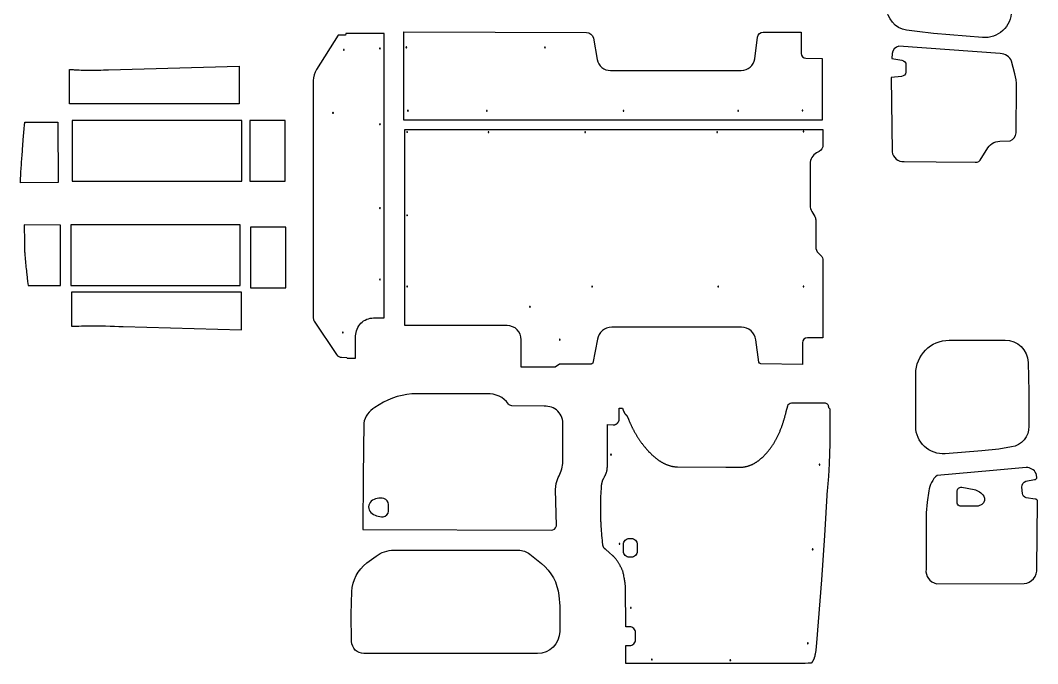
# Model space of a CAD drawing. Extents: x 808 to 5968, y -4269 to 1541.
# Drawn here: x 808 to 5968, y -4269 to -1007 of the extents above; entities that cross this region are included whole.
import ezdxf

# ---------------------------------------------------------------- set-up
doc = ezdxf.new("R2010")
doc.units = 0
doc.layers.add('Default Layer', color=1, linetype='CONTINUOUS')

msp = doc.modelspace()

# ---------------------------------------------------------------- linework, layer by layer
at = {"layer": 'Default Layer'}
for points in [[(5366.6, -508.7), (5669.4, -508.7, -0.416145), (5836.8, -677.3), (5835, -960.2, -0.208745), (5791, -1059.3, -0.208745), (5688.4, -1094.4), (5439.4, -1073.9), (5356.2, -1064.5), (5302.9, -1056.9, -0.380722), (5203.8, -939.5), (5212.1, -623.4, -0.391707), (5321.6, -511), (5366.6, -508.7)], [(2459.4, -1073.3), (2457.8, -1082.3), (2420.5, -1082.3), (2310, -1256.9, 0.142235), (2293.8, -1312.6), (2293.8, -1502.4), (2293.8, -2516.7, 0.142235), (2298.5, -2532.8), (2411.9, -2701.9, 0.256846), (2437.3, -2715.8), (2463.7, -2716), (2466.3, -2719.9), (2508.6, -2719.9), (2508.6, -2607.1, -0.414214), (2599.6, -2516.1), (2653.9, -2516.1), (2653.9, -1073.6), (2459.4, -1073.3)], [(4875.2, -1199.9), (4875.2, -1513.8), (2753.8, -1513.8), (2753.8, -1065.3), (3679.8, -1068.7, -0.362594), (3714.3, -1097.5), (3733.8, -1205, 0.362594), (3801.7, -1261.7), (4464.8, -1261.7, 0.376199), (4533.2, -1201.8), (4547.1, -1092.7, -0.361521), (4575.2, -1066.7), (4767.8, -1066.7), (4768, -1174.8, 0.412948), (4793, -1199.7), (4875.2, -1199.9)], [(2446.8, -1156.7, 0.414214), (2448.8, -1158.7, 0.414214), (2450.8, -1156.7, 0.414214), (2448.8, -1154.7, 0.414214), (2446.8, -1156.7)], [(2629.9, -1149.7, 0.414214), (2631.9, -1151.7, 0.414214), (2633.9, -1149.7, 0.414214), (2631.9, -1147.7, 0.414214), (2629.9, -1149.7)], [(2763.8, -1144, 0.414214), (2765.8, -1146, 0.414214), (2767.8, -1144, 0.414214), (2765.8, -1142, 0.414214), (2763.8, -1144)], [(3466.8, -1144.2, 0.414214), (3468.8, -1146.2, 0.414214), (3470.8, -1144.2, 0.414214), (3468.8, -1142.2, 0.414214), (3466.8, -1144.2)], [(5290.7, -1723.6), (5454.1, -1725), (5651.3, -1726.7, 0.345762), (5682.1, -1708), (5709.8, -1662.7, -0.269941), (5776.7, -1619.8), (5828.5, -1618.3, 0.282719), (5859.5, -1577.4), (5861.1, -1341.6, 0.049893), (5853.1, -1278), (5836, -1214.3, 0.291475), (5778.4, -1175.6), (5263.8, -1138.4, 0.307493), (5229.7, -1175.8), (5228, -1201.3), (5279.6, -1209.8, -0.39086), (5300.2, -1232.1), (5299.9, -1269.9, -0.329135), (5277.9, -1291.5), (5225.8, -1297), (5229.6, -1673.9, 0.378295), (5290.7, -1723.6)], [(2391.8, -1476.7, 0.414214), (2393.8, -1478.7, 0.414214), (2395.8, -1476.7, 0.414214), (2393.8, -1474.7, 0.414214), (2391.8, -1476.7)], [(2771.8, -1465.2, 0.414214), (2773.8, -1467.2, 0.414214), (2775.8, -1465.2, 0.414214), (2773.8, -1463.2, 0.414214), (2771.8, -1465.2)], [(3171.8, -1465.7, 0.414214), (3173.8, -1467.7, 0.414214), (3175.8, -1465.7, 0.414214), (3173.8, -1463.7, 0.414214), (3171.8, -1465.7)], [(3864.8, -1465.7, 0.414214), (3866.8, -1467.7, 0.414214), (3868.8, -1465.7, 0.414214), (3866.8, -1463.7, 0.414214), (3864.8, -1465.7)], [(4446.8, -1465.7, 0.414214), (4448.8, -1467.7, 0.414214), (4450.8, -1465.7, 0.414214), (4448.8, -1463.7, 0.414214), (4446.8, -1465.7)], [(2629.9, -1534.2, 0.414214), (2631.9, -1536.2, 0.414214), (2633.9, -1534.2, 0.414214), (2631.9, -1532.2, 0.414214), (2629.9, -1534.2)], [(4775.1, -2642.1), (4774.8, -2752.6), (4563.7, -2748.5, -0.369725), (4554, -2739.9), (4538.8, -2627.4, 0.376199), (4465.5, -2563.1), (3807.4, -2563.1, 0.362594), (3734.6, -2623.9), (3712.5, -2745.5, 0.065247), (3702.4, -2751.2), (3543.3, -2751.2), (3520.3, -2766.2), (3347.9, -2766.2), (3348.5, -2626.4, 0.41557), (3277.5, -2555.1), (2757.8, -2555.1), (2757.8, -1561.3), (4879.2, -1561.3), (4879.2, -1639, -0.272726), (4859.9, -1671.8), (4846.4, -1679.2, 0.272726), (4814.2, -1733.9), (4814.2, -1945.2, 0.135135), (4823, -1977.2), (4837.6, -2001.7, -0.135135), (4842.2, -2018.3), (4842.2, -2156.2, 0.202475), (4855, -2186.6), (4867.8, -2199.1, -0.202475), (4879.2, -2226), (4879.2, -2617.1), (4800.1, -2617.1, 0.413468), (4775.1, -2642.1)], [(2767.8, -1573.1, 0.414214), (2769.8, -1575.1, 0.414214), (2771.8, -1573.1, 0.414214), (2769.8, -1571.1, 0.414214), (2767.8, -1573.1)], [(3180.8, -1574.5, 0.414214), (3182.8, -1576.5, 0.414214), (3184.8, -1574.5, 0.414214), (3182.8, -1572.5, 0.414214), (3180.8, -1574.5)], [(3670.8, -1573.8, 0.414214), (3672.8, -1575.8, 0.414214), (3674.8, -1573.8, 0.414214), (3672.8, -1571.8, 0.414214), (3670.8, -1573.8)], [(4340.8, -1573.8, 0.414214), (4342.8, -1575.8, 0.414214), (4344.8, -1573.8, 0.414214), (4342.8, -1571.8, 0.414214), (4340.8, -1573.8)], [(2629.9, -1959.2, 0.414214), (2631.9, -1961.2, 0.414214), (2633.9, -1959.2, 0.414214), (2631.9, -1957.2, 0.414214), (2629.9, -1959.2)], [(2767.8, -1995.9, 0.414214), (2769.8, -1997.9, 0.414214), (2771.8, -1995.9, 0.414214), (2769.8, -1993.9, 0.414214), (2767.8, -1995.9)], [(2629.9, -2321.2, 0.414214), (2631.9, -2323.2, 0.414214), (2633.9, -2321.2, 0.414214), (2631.9, -2319.2, 0.414214), (2629.9, -2321.2)], [(2767.8, -2356.4, 0.414214), (2769.8, -2358.4, 0.414214), (2771.8, -2356.4, 0.414214), (2769.8, -2354.4, 0.414214), (2767.8, -2356.4)], [(3705.8, -2357.3, 0.414214), (3707.8, -2359.3, 0.414214), (3709.8, -2357.3, 0.414214), (3707.8, -2355.3, 0.414214), (3705.8, -2357.3)], [(4345.8, -2357.3, 0.414214), (4347.8, -2359.3, 0.414214), (4349.8, -2357.3, 0.414214), (4347.8, -2355.3, 0.414214), (4345.8, -2357.3)], [(3390.8, -2459.3, 0.414214), (3392.8, -2461.3, 0.414214), (3394.8, -2459.3, 0.414214), (3392.8, -2457.3, 0.414214), (3390.8, -2459.3)], [(2441.8, -2589.6, 0.414214), (2443.8, -2591.6, 0.414214), (2445.8, -2589.6, 0.414214), (2443.8, -2587.6, 0.414214), (2441.8, -2589.6)], [(5498.6, -3204.4, -0.208762), (5393.9, -3167.9, -0.208762), (5349.6, -3066.3), (5349.6, -2799.3, -0.413705), (5519.8, -2628.8), (5802.6, -2628.3, -0.408154), (5919.3, -2742.2), (5922.6, -2890.6), (5923.9, -3065.4, -0.369609), (5835.4, -3170.3), (5771.3, -3180.8), (5685.5, -3190.3), (5498.6, -3204.4)], [(3559.1, -3059.3, 0.225377), (3534.5, -2989.3, 0.225377), (3464.7, -2964.1), (3300.1, -2960.9, -0.234669), (3284.3, -2952.6, 0.254978), (3174.8, -2900.8), (2793.7, -2900.8, 0.131004), (2606, -2970.2, 0.228384), (2549.3, -3049.4), (2547.3, -3318.8), (2545.3, -3588.1), (3499.6, -3592.8, 0.340058), (3526.7, -3570.9), (3522.4, -3386.2, -0.105737), (3536, -3325.2, 0.114933), (3559.1, -3253.4), (3559.1, -3059.3)], [(3878.8, -4082.3), (3878.1, -3884.7), (3877.8, -3882.1), (3877.6, -3879.6), (3877.3, -3877.1), (3877, -3874.6), (3876.7, -3872), (3876.4, -3869.5), (3875.7, -3864.5), (3875, -3859.5), (3874.2, -3854.5), (3873.4, -3849.4), (3872.5, -3844.4), (3871.6, -3839.4), (3870.7, -3834.4), (3868.9, -3824.4), (3868.1, -3819.4), (3867.2, -3814.4), (3866.4, -3809.4), (3865.6, -3804.4), (3864.3, -3801.6), (3863.1, -3798.8), (3861.9, -3796), (3860.6, -3793.2), (3859.3, -3790.4), (3858, -3787.6), (3856.7, -3784.8), (3855.3, -3782.1), (3854, -3779.3), (3852.6, -3776.6), (3851.1, -3773.9), (3849.7, -3771.1), (3848.2, -3768.4), (3846.7, -3765.8), (3845.2, -3763.1), (3843.6, -3760.4), (3842, -3757.8), (3840.4, -3755.2), (3838.7, -3752.6), (3837, -3750.1), (3835.3, -3747.6), (3833.5, -3745.1), (3831.7, -3742.6), (3829.8, -3740.1), (3827.9, -3737.7), (3826, -3735.3), (3824, -3733), (3822, -3730.7), (3819.9, -3728.4), (3817.8, -3726.2), (3816.7, -3725), (3815.6, -3724), (3814.5, -3722.9), (3813.4, -3721.8), (3795.1, -3705), (3778.1, -3690.4), (3777.2, -3689.9), (3776.3, -3689.4), (3775.5, -3688.8), (3774.6, -3688.1), (3773.8, -3687.5), (3773, -3686.8), (3772.2, -3686.1), (3771.4, -3685.4), (3770.7, -3684.6), (3770, -3683.8), (3769.3, -3683), (3768.7, -3682.1), (3768.1, -3681.3), (3767.5, -3680.4), (3766.9, -3679.5), (3766.4, -3678.6), (3765.8, -3677.6), (3765.4, -3676.7), (3764.9, -3675.7), (3764.5, -3674.7), (3764.1, -3673.7), (3763.7, -3672.7), (3763.4, -3671.7), (3763.1, -3670.7), (3762.8, -3669.7), (3762.6, -3668.6), (3762.4, -3667.6), (3762.2, -3666.6), (3762.1, -3665.5), (3762, -3664.5), (3761.9, -3663.4), (3761.9, -3662.4), (3761.1, -3654.3), (3760.4, -3646), (3758.8, -3629.4), (3758, -3621.2), (3757.3, -3613.3), (3756.7, -3605.6), (3756.1, -3598.5), (3755.6, -3591.2), (3755.1, -3583.7), (3754.6, -3575.9), (3754.1, -3568.3), (3753.7, -3560.9), (3753.3, -3554), (3753, -3547.9), (3752.8, -3542.7), (3752.6, -3538.1), (3752.5, -3533.5), (3752.4, -3528.9), (3752.3, -3524.3), (3752.1, -3515), (3752, -3505.8), (3752, -3500.1), (3752, -3492.8), (3751.9, -3475.8), (3751.9, -3467.3), (3752, -3459.6), (3752, -3453.3), (3752, -3449.1), (3752.1, -3446.1), (3752.2, -3443.1), (3752.3, -3440.1), (3752.5, -3437.1), (3752.8, -3431.1), (3753, -3425.1), (3755.1, -3377), (3755.1, -3375.6), (3755.2, -3374.1), (3755.3, -3372.6), (3755.4, -3371.1), (3755.5, -3369.7), (3755.7, -3368.2), (3755.8, -3366.7), (3756, -3365.3), (3756.2, -3363.8), (3756.4, -3362.3), (3756.6, -3360.9), (3756.9, -3359.4), (3757.1, -3358), (3757.4, -3356.5), (3757.7, -3355.1), (3758, -3353.6), (3758.3, -3352.2), (3758.6, -3350.8), (3759, -3349.3), (3759.4, -3347.9), (3759.7, -3346.5), (3760.1, -3345), (3760.6, -3343.6), (3761, -3342.2), (3761.4, -3340.8), (3761.9, -3339.4), (3762.4, -3338), (3762.9, -3336.6), (3763.4, -3335.2), (3763.9, -3333.8), (3764.4, -3332.5), (3765, -3331.1), (3770.4, -3321.9), (3771.2, -3320.8), (3771.9, -3319.7), (3772.6, -3318.5), (3773.2, -3317.4), (3773.9, -3316.2), (3774.5, -3315), (3775.1, -3313.8), (3775.6, -3312.6), (3776.2, -3311.4), (3776.7, -3310.2), (3777.3, -3309), (3777.8, -3307.7), (3778.2, -3306.5), (3778.7, -3305.2), (3779.2, -3303.9), (3779.6, -3302.7), (3780, -3301.4), (3780.4, -3300.1), (3781.2, -3297.5), (3781.9, -3294.9), (3782.5, -3292.3), (3783.1, -3289.7), (3783.7, -3287.1), (3784.2, -3284.5), (3784.7, -3281.9), (3784.7, -3281.9), (3785, -3276.1), (3785.4, -3270.3), (3785.6, -3267.4), (3785.7, -3264.5), (3785.9, -3261.6), (3786, -3258.7), (3786, -3255.9), (3786, -3250.5), (3786.1, -3233.3), (3786.1, -3209.1), (3786.1, -3180.1), (3786, -3115.6), (3786, -3056.8), (3814.6, -3058.8), (3815.3, -3058.8), (3816, -3058.7), (3816.7, -3058.7), (3817.4, -3058.6), (3818.1, -3058.5), (3818.8, -3058.4), (3819.5, -3058.3), (3820.2, -3058.1), (3820.9, -3058), (3821.6, -3057.8), (3822.2, -3057.6), (3822.9, -3057.4), (3823.6, -3057.2), (3824.2, -3057), (3824.9, -3056.7), (3825.6, -3056.5), (3826.8, -3055.9), (3828.1, -3055.3), (3829.3, -3054.7), (3830.5, -3053.9), (3831.7, -3053.2), (3832.8, -3052.4), (3834, -3051.5), (3835, -3050.6), (3836.1, -3049.7), (3837.1, -3048.7), (3838, -3047.6), (3838.9, -3046.6), (3839.8, -3045.5), (3840.6, -3044.3), (3841.4, -3043.2), (3842.2, -3042), (3842.5, -3041.4), (3842.8, -3040.7), (3843.1, -3040.1), (3843.4, -3039.5), (3843.7, -3038.8), (3844, -3038.2), (3844.3, -3037.5), (3844.5, -3036.9), (3844.8, -3036.2), (3845, -3035.5), (3845.2, -3034.9), (3845.4, -3034.2), (3845.5, -3033.5), (3845.7, -3032.8), (3845.8, -3032.1), (3846, -3031.4), (3846, -2973.7), (3862.5, -2974), (3868, -2988.1), (3868.3, -2989), (3868.5, -2989.8), (3868.8, -2990.7), (3869.1, -2991.6), (3869.4, -2992.4), (3869.7, -2993.2), (3870.1, -2994.1), (3870.4, -2994.9), (3870.8, -2995.7), (3871.2, -2996.5), (3871.7, -2997.3), (3872.1, -2998), (3872.6, -2998.8), (3873.1, -2999.5), (3873.6, -3000.3), (3874.1, -3001), (3874.6, -3001.7), (3875.1, -3002.4), (3875.7, -3003.1), (3876.3, -3003.8), (3876.9, -3004.4), (3877.5, -3005.1), (3878.1, -3005.7), (3878.8, -3006.4), (3879.4, -3007), (3880.1, -3007.6), (3880.7, -3008.2), (3881.4, -3008.7), (3882.1, -3009.3), (3882.9, -3009.9), (3883.6, -3010.4), (3884.3, -3010.9), (3884.3, -3010.9), (3892, -3028.5), (3894.3, -3034.2), (3895.5, -3037), (3896.7, -3039.8), (3897.9, -3042.6), (3899.1, -3045.4), (3900.3, -3048.2), (3901.5, -3051), (3902.8, -3053.8), (3904.1, -3056.5), (3905.3, -3059.3), (3906.6, -3062.1), (3908, -3064.8), (3909.3, -3067.5), (3910.6, -3070.3), (3912, -3073), (3913.3, -3075.7), (3914.7, -3078.4), (3916.1, -3081.1), (3917.5, -3083.8), (3918.9, -3086.5), (3920.4, -3089.2), (3921.8, -3091.8), (3923.3, -3094.5), (3924.8, -3097.1), (3926.3, -3099.8), (3927.8, -3102.4), (3929.3, -3105), (3930.9, -3107.6), (3932.4, -3110.2), (3934, -3112.8), (3935.6, -3115.4), (3937.2, -3118), (3938.8, -3120.6), (3940.4, -3123.1), (3942.1, -3125.7), (3943.8, -3128.2), (3945.4, -3130.7), (3947.1, -3133.2), (3948.8, -3135.7), (3950.6, -3138.2), (3952.3, -3140.7), (3954.1, -3143.2), (3955.8, -3145.6), (3957.6, -3148.1), (3959.4, -3150.5), (3961.3, -3153), (3963.1, -3155.4), (3965, -3157.8), (3966.8, -3160.2), (3968.7, -3162.6), (3970.6, -3164.9), (3972.5, -3167.3), (3974.5, -3169.6), (3976.4, -3172), (3978.4, -3174.3), (3980.4, -3176.6), (3982.4, -3178.9), (3984.4, -3181.2), (3986.4, -3183.5), (3988.5, -3185.7), (3990.5, -3188), (3992.6, -3190.2), (3994.7, -3192.5), (3998.4, -3196.3), (4002.2, -3200.2), (4004.1, -3202.1), (4006, -3203.9), (4007.9, -3205.8), (4009.9, -3207.7), (4011.8, -3209.5), (4013.8, -3211.4), (4015.7, -3213.2), (4017.7, -3215), (4019.7, -3216.8), (4021.7, -3218.6), (4023.7, -3220.3), (4025.7, -3222.1), (4027.8, -3223.8), (4029.8, -3225.5), (4031.9, -3227.2), (4034, -3228.8), (4036.1, -3230.5), (4038.2, -3232.1), (4040.3, -3233.7), (4042.4, -3235.3), (4044.6, -3236.8), (4046.7, -3238.3), (4048.9, -3239.8), (4051.1, -3241.3), (4053.3, -3242.7), (4055.5, -3244.1), (4057.8, -3245.5), (4060, -3246.9), (4062.3, -3248.2), (4064.6, -3249.5), (4066.9, -3250.8), (4069.2, -3252), (4071.5, -3253.2), (4073.8, -3254.4), (4076.2, -3255.5), (4078.6, -3256.6), (4081, -3257.7), (4083.4, -3258.7), (4085.8, -3259.7), (4088.2, -3260.7), (4090.7, -3261.6), (4093.2, -3262.5), (4095.7, -3263.3), (4098.2, -3264.1), (4100.7, -3264.9), (4103.2, -3265.6), (4105.8, -3266.3), (4108.4, -3266.9), (4111, -3267.5), (4113.6, -3268.1), (4116.2, -3268.6), (4118.9, -3269), (4121.5, -3269.5), (4124.2, -3269.8), (4126.9, -3270.2), (4129.7, -3270.4), (4132.4, -3270.6), (4135.2, -3270.8), (4138, -3271), (4140.8, -3271), (4140.8, -3271.4), (4386.7, -3272.9), (4457.4, -3272.9), (4459.9, -3272.9), (4462.5, -3272.8), (4464.9, -3272.7), (4467.4, -3272.6), (4469.9, -3272.4), (4472.4, -3272.2), (4474.8, -3271.9), (4477.2, -3271.6), (4479.6, -3271.3), (4482, -3270.9), (4484.4, -3270.4), (4486.8, -3270), (4489.2, -3269.5), (4491.5, -3268.9), (4493.8, -3268.3), (4496.2, -3267.7), (4498.5, -3267), (4500.8, -3266.4), (4503, -3265.6), (4505.3, -3264.8), (4507.6, -3264), (4509.8, -3263.2), (4512, -3262.3), (4514.2, -3261.4), (4516.4, -3260.5), (4518.6, -3259.5), (4520.8, -3258.5), (4522.9, -3257.5), (4525, -3256.4), (4527.2, -3255.3), (4529.3, -3254.2), (4531.4, -3253), (4533.5, -3251.8), (4535.5, -3250.6), (4537.6, -3249.4), (4539.6, -3248.1), (4541.6, -3246.8), (4543.6, -3245.5), (4545.6, -3244.1), (4547.6, -3242.8), (4549.6, -3241.4), (4551.5, -3240), (4553.4, -3238.5), (4555.4, -3237), (4557.3, -3235.5), (4559.2, -3234), (4561, -3232.5), (4562.9, -3230.9), (4564.7, -3229.4), (4566.6, -3227.8), (4568.4, -3226.2), (4570.2, -3224.5), (4571.9, -3222.9), (4573.7, -3221.2), (4575.5, -3219.5), (4577.2, -3217.8), (4578.9, -3216.1), (4580.6, -3214.3), (4582.3, -3212.6), (4584, -3210.8), (4585.6, -3209), (4587.3, -3207.2), (4588.9, -3205.4), (4590.5, -3203.6), (4592.9, -3200.9), (4595.3, -3198.1), (4597.6, -3195.4), (4599.9, -3192.6), (4602.2, -3189.8), (4604.5, -3187), (4606.7, -3184.1), (4608.9, -3181.3), (4611.1, -3178.4), (4613.3, -3175.6), (4615.4, -3172.7), (4617.5, -3169.7), (4619.6, -3166.8), (4621.7, -3163.9), (4623.7, -3160.9), (4625.7, -3157.9), (4627.7, -3154.9), (4629.6, -3151.9), (4631.5, -3148.8), (4633.4, -3145.8), (4635.3, -3142.7), (4637.1, -3139.6), (4638.9, -3136.5), (4640.7, -3133.3), (4642.4, -3130.2), (4644.1, -3127), (4645.8, -3123.8), (4647.4, -3120.6), (4649, -3117.3), (4650.6, -3114.1), (4652.1, -3110.8), (4653.6, -3107.5), (4655.2, -3103.9), (4656.7, -3100.4), (4658.2, -3096.8), (4659.7, -3093.2), (4661.2, -3089.7), (4662.7, -3086.1), (4664.1, -3082.5), (4665.5, -3078.9), (4666.9, -3075.3), (4668.3, -3071.7), (4669.6, -3068.1), (4670.9, -3064.4), (4672.2, -3060.8), (4673.5, -3057.2), (4674.7, -3053.5), (4676, -3049.9), (4677.2, -3046.2), (4678.4, -3042.5), (4679.5, -3038.8), (4680.7, -3035.2), (4681.8, -3031.5), (4682.9, -3027.8), (4684, -3024.1), (4685, -3020.4), (4686.1, -3016.6), (4687.1, -3012.9), (4688.1, -3009.2), (4689, -3005.4), (4690, -3001.7), (4690.9, -2997.9), (4691.8, -2994.2), (4692.7, -2990.4), (4692.9, -2990.4), (4700.6, -2961.5, -0.34009), (4719.9, -2946.6), (4886.5, -2946.3, -0.41469), (4906.5, -2966.3), (4906.5, -2969.6), (4914.3, -2977.2), (4914.2, -3003.7), (4914.1, -3030), (4914.1, -3056.2), (4914, -3082.2), (4913.9, -3095.2), (4913.9, -3108.2), (4913.8, -3121.1), (4913.6, -3134), (4913.5, -3146.9), (4913.3, -3159.7), (4913.1, -3172.5), (4912.8, -3185.3), (4912.5, -3198.1), (4912.1, -3210.9), (4911.7, -3223.6), (4911.3, -3236.3), (4910.8, -3249.1), (4910.5, -3255.4), (4910.2, -3261.7), (4909.9, -3268.1), (4909.6, -3274.4), (4909.3, -3280.8), (4908.9, -3287.1), (4908.5, -3293.4), (4908.1, -3299.7), (4907.7, -3306.1), (4907.3, -3312.4), (4906.9, -3318.7), (4906.4, -3325), (4905.9, -3331.3), (4905.4, -3337.6), (4904.9, -3343.9), (4904.3, -3350.2), (4903.8, -3356.5), (4903.2, -3362.8), (4902.6, -3369.1), (4901.9, -3375.4), (4901.3, -3381.7), (4900.6, -3388), (4900.7, -3388), (4886.2, -3619.7), (4871.9, -3844.8), (4845.7, -4163.5), (4842.2, -4201.1), (4842.2, -4201.7), (4839.3, -4219.4), (4839.1, -4221), (4838.9, -4222.6), (4838.6, -4224.2), (4838.4, -4225.7), (4838.1, -4227.3), (4837.7, -4228.9), (4837.4, -4230.5), (4837, -4232), (4836.6, -4233.6), (4836.1, -4235.1), (4835.7, -4236.7), (4835.2, -4238.2), (4834.7, -4239.7), (4834.1, -4241.3), (4833.6, -4242.8), (4833, -4244.3), (4832.4, -4245.7), (4831.7, -4247.2), (4831.1, -4248.7), (4830.4, -4250.2), (4829.7, -4251.6), (4828.9, -4253), (4828.2, -4254.5), (4827.4, -4255.9), (4826.6, -4257.3), (4825.8, -4258.6), (4824.9, -4260), (4824, -4261.4), (4823.1, -4262.7), (4822.2, -4264), (4821.3, -4265.3), (4820.3, -4266.6), (4812.5, -4266.9), (4804.7, -4267.2), (4789.1, -4267.8), (4781.3, -4268.1), (4773.5, -4268.4), (4765.7, -4268.6), (4761.8, -4268.7), (4757.8, -4268.8), (4755.1, -4268.8), (4751, -4268.8), (4738.6, -4268.9), (4721.3, -4268.9), (4699.8, -4268.9), (4646.8, -4268.9), (4584.8, -4268.9), (4454.7, -4268.8), (4397, -4268.8), (4351.3, -4268.8), (4046.7, -4268.8), (3879.5, -4268.8), (3879.2, -4177.3), (3898.6, -4177.3, 0.414214), (3928.6, -4147.3), (3928.6, -4112.3, 0.414214), (3898.6, -4082.3), (3878.8, -4082.3)], [(5899.4, -3862.6, 0.415765), (5963.6, -3786.9), (5968.1, -3447, 0.35992), (5954.8, -3434.2), (5910.3, -3427.9, -0.362214), (5891, -3405.9), (5887.9, -3373.5, -0.334195), (5907.6, -3344.3), (5952.9, -3335.4, 0.22892), (5961, -3332.1, 0.22892), (5963.5, -3323.6), (5960.5, -3304.1, 0.271631), (5910.2, -3274.5), (5741.6, -3289.4), (5458, -3314.4, 0.186094), (5416.6, -3393.1), (5407, -3450.1), (5401.8, -3503.8), (5401.8, -3790.6, 0.386503), (5454.4, -3863.5), (5899.4, -3862.6)], [(5685.5, -3462.6), (5666.1, -3469.9, -0.088496), (5664.3, -3470.2), (5575.3, -3470.4, -0.341295), (5560.1, -3455.3), (5559.1, -3395.5, -0.210138), (5566.4, -3379.7, -0.210138), (5583, -3374.4), (5645.9, -3386, -0.165453), (5695.5, -3419, -0.33683), (5685.5, -3462.6)], [(2675.6, -3461.9, 0.276506), (2652.3, -3432.2, 0.243649), (2587.3, -3445.5, 0.418819), (2585.3, -3502.7, 0.180504), (2648.2, -3524.3, 0.392798), (2675.1, -3495.5), (2675.6, -3461.9)], [(3906.9, -3634.2, -0.414214), (3936.9, -3664.2), (3936.9, -3699.2, -0.414214), (3906.9, -3729.2), (3896.9, -3729.2, -0.414214), (3866.9, -3699.2), (3866.9, -3664.2, -0.414214), (3896.9, -3634.2), (3906.9, -3634.2)], [(3431.2, -4217.8), (2550.8, -4217.8, -0.409827), (2488.3, -4156.2), (2486.2, -4017.8), (2489.6, -3903.8, -0.229414), (2565.3, -3758.5), (2612.4, -3723.5, -0.161248), (2701.9, -3693.8), (3333.9, -3693.8, -0.169918), (3391.5, -3714), (3450.9, -3761.3, -0.202829), (3539, -3923.6), (3544.2, -3977.8), (3543.7, -4105.8, -0.412994), (3431.2, -4217.8)]]:
    msp.add_lwpolyline(points, format="xyb", close=True, dxfattribs=at)
for points in [[(1918.2, -1430.2), (1056.2, -1430.2), (1056.2, -1256.1), (1075.1, -1257.1), (1080.2, -1257.3), (1085.2, -1257.6), (1095.3, -1258.1), (1105.4, -1258.7), (1115.6, -1259.2), (1120.6, -1259.5), (1125.7, -1259.7), (1130.7, -1259.9), (1135.8, -1260.1), (1140.8, -1260.3), (1145.9, -1260.4), (1151, -1260.5), (1156, -1260.6), (1161.2, -1260.6), (1166.7, -1260.6), (1172.3, -1260.5), (1178.2, -1260.4), (1184.2, -1260.3), (1190.4, -1260.1), (1196.7, -1259.9), (1203, -1259.7), (1216, -1259.3), (1229, -1258.8), (1241.9, -1258.4), (1248.2, -1258.2), (1254.4, -1258), (1918.2, -1240.2), (1918.2, -1430.2)], [(4774.8, -1466.7), (4775, -1466.6), (4775.2, -1466.6), (4775.4, -1466.6), (4775.6, -1466.5), (4775.8, -1466.4), (4776, -1466.3), (4776.1, -1466.2), (4776.3, -1466.1), (4776.4, -1465.9), (4776.5, -1465.8), (4776.6, -1465.6), (4776.7, -1465.4), (4776.8, -1465.3), (4776.8, -1465.1), (4776.8, -1464.9), (4776.8, -1464.7), (4776.8, -1464.5), (4776.8, -1464.3), (4776.8, -1464.1), (4776.7, -1463.9), (4776.6, -1463.7), (4776.5, -1463.5), (4776.4, -1463.4), (4776.3, -1463.2), (4776.1, -1463.1), (4776, -1463), (4775.8, -1462.9), (4775.6, -1462.8), (4775.4, -1462.7), (4775.2, -1462.7), (4775, -1462.7), (4774.8, -1462.7), (4774.6, -1462.7), (4774.4, -1462.7), (4774.2, -1462.7), (4774.1, -1462.8), (4773.9, -1462.9), (4773.7, -1463), (4773.6, -1463.1), (4773.4, -1463.2), (4773.3, -1463.4), (4773.2, -1463.5), (4773.1, -1463.7), (4773, -1463.9), (4772.9, -1464.1), (4772.9, -1464.3), (4772.9, -1464.5), (4772.8, -1464.7), (4772.9, -1464.9), (4772.9, -1465.1), (4772.9, -1465.3), (4773, -1465.4), (4773.1, -1465.6), (4773.2, -1465.8), (4773.3, -1465.9), (4773.4, -1466.1), (4773.6, -1466.2), (4773.7, -1466.3), (4773.9, -1466.4), (4774.1, -1466.5), (4774.2, -1466.6), (4774.4, -1466.6), (4774.6, -1466.6), (4774.8, -1466.7)], [(830.6, -1523.3), (998.3, -1523.1), (998.7, -1830.1), (807.7, -1830.4), (808.7, -1811.5), (809.8, -1792.1), (810.9, -1772.5), (811.5, -1762.6), (812.2, -1752.7), (812.8, -1742.8), (813.4, -1732.9), (814.1, -1723.1), (814.8, -1713.3), (815.5, -1703.6), (816.2, -1694), (817, -1684.5), (817.8, -1675.1), (818.6, -1665.3), (819.3, -1655.6), (820.1, -1646), (820.8, -1636.5), (822.2, -1617.8), (822.8, -1608.5), (823.6, -1599.2), (824.3, -1589.9), (825, -1580.6), (825.8, -1571.2), (826.6, -1561.8), (827.5, -1552.3), (828.5, -1542.8), (829, -1538), (829.5, -1533.1), (830, -1528.3), (830.6, -1523.3)], [(1931.2, -1515.2), (1071.2, -1515.2), (1071.2, -1822.2), (1931.2, -1822.2), (1931.2, -1515.2)], [(1971.2, -1822.2), (2151.2, -1822.2), (2151.2, -1515.2), (1971.2, -1515.2), (1971.2, -1822.2)], [(4780.2, -1573.2), (4780.4, -1573.1), (4780.6, -1573.1), (4780.8, -1573.1), (4781, -1573), (4781.1, -1572.9), (4781.3, -1572.8), (4781.5, -1572.7), (4781.6, -1572.6), (4781.7, -1572.4), (4781.8, -1572.3), (4781.9, -1572.1), (4782, -1571.9), (4782.1, -1571.7), (4782.1, -1571.6), (4782.2, -1571.4), (4782.2, -1571.2), (4782.2, -1570.9), (4782.1, -1570.7), (4782.1, -1570.6), (4782, -1570.4), (4781.9, -1570.2), (4781.8, -1570), (4781.7, -1569.9), (4781.6, -1569.7), (4781.5, -1569.6), (4781.3, -1569.5), (4781.1, -1569.4), (4781, -1569.3), (4780.8, -1569.2), (4780.6, -1569.2), (4780.4, -1569.2), (4780.2, -1569.2), (4780, -1569.2), (4779.8, -1569.2), (4779.6, -1569.2), (4779.4, -1569.3), (4779.2, -1569.4), (4779.1, -1569.5), (4778.9, -1569.6), (4778.8, -1569.7), (4778.6, -1569.9), (4778.5, -1570), (4778.4, -1570.2), (4778.3, -1570.4), (4778.3, -1570.6), (4778.2, -1570.7), (4778.2, -1570.9), (4778.2, -1571.2), (4778.2, -1571.4), (4778.2, -1571.6), (4778.3, -1571.7), (4778.3, -1571.9), (4778.4, -1572.1), (4778.5, -1572.3), (4778.6, -1572.4), (4778.8, -1572.6), (4778.9, -1572.7), (4779.1, -1572.8), (4779.2, -1572.9), (4779.4, -1573), (4779.6, -1573.1), (4779.8, -1573.1), (4780, -1573.1), (4780.2, -1573.2)], [(846.8, -2351.6), (1011.3, -2351.9), (1011.7, -2044.9), (826.7, -2044.6), (826.9, -2049.3), (827.1, -2054), (827.3, -2058.7), (827.4, -2063.5), (827.6, -2068.3), (827.7, -2073.1), (827.8, -2078), (827.9, -2082.9), (828, -2092.6), (828, -2102.5), (828.2, -2122.3), (828.2, -2132.1), (828.3, -2142), (828.4, -2146.9), (828.5, -2151.8), (828.6, -2156.7), (828.7, -2161.6), (828.9, -2166.5), (829.1, -2171.3), (829.3, -2176.1), (829.5, -2180.9), (829.8, -2185.7), (830.1, -2190.4), (830.4, -2195.1), (830.8, -2199.8), (831.6, -2209.6), (832.5, -2219.3), (833.4, -2228.9), (834.3, -2238.4), (835.2, -2247.8), (836.2, -2257.1), (837.1, -2266.5), (838.1, -2275.8), (839.2, -2285.1), (840.2, -2294.4), (842.3, -2313.1), (844.5, -2332.1), (846.8, -2351.6)], [(1923.2, -2044.7), (1063.2, -2044.7), (1063.2, -2351.7), (1923.2, -2351.7), (1923.2, -2044.7)], [(1975.2, -2362.7), (2155.2, -2362.7), (2155.2, -2055.7), (1975.2, -2055.7), (1975.2, -2362.7)], [(4780.2, -2358.7), (4780.4, -2358.6), (4780.6, -2358.6), (4780.8, -2358.6), (4781, -2358.5), (4781.1, -2358.4), (4781.3, -2358.3), (4781.5, -2358.2), (4781.6, -2358.1), (4781.7, -2357.9), (4781.8, -2357.8), (4781.9, -2357.6), (4782, -2357.4), (4782.1, -2357.2), (4782.1, -2357.1), (4782.2, -2356.9), (4782.2, -2356.7), (4782.2, -2356.4), (4782.1, -2356.2), (4782.1, -2356.1), (4782, -2355.9), (4781.9, -2355.7), (4781.8, -2355.5), (4781.7, -2355.4), (4781.6, -2355.2), (4781.5, -2355.1), (4781.3, -2355), (4781.1, -2354.9), (4781, -2354.8), (4780.8, -2354.7), (4780.6, -2354.7), (4780.4, -2354.7), (4780.2, -2354.7), (4780, -2354.7), (4779.8, -2354.7), (4779.6, -2354.7), (4779.4, -2354.8), (4779.2, -2354.9), (4779.1, -2355), (4778.9, -2355.1), (4778.8, -2355.2), (4778.6, -2355.4), (4778.5, -2355.5), (4778.4, -2355.7), (4778.3, -2355.9), (4778.3, -2356.1), (4778.2, -2356.2), (4778.2, -2356.4), (4778.2, -2356.7), (4778.2, -2356.9), (4778.2, -2357.1), (4778.3, -2357.2), (4778.3, -2357.4), (4778.4, -2357.6), (4778.5, -2357.8), (4778.6, -2357.9), (4778.8, -2358.1), (4778.9, -2358.2), (4779.1, -2358.3), (4779.2, -2358.4), (4779.4, -2358.5), (4779.6, -2358.6), (4779.8, -2358.6), (4780, -2358.6), (4780.2, -2358.7)], [(1929.3, -2385.7), (1067.3, -2385.7), (1067.3, -2558.5), (1073.5, -2558.3), (1079.7, -2558.1), (1092.2, -2557.6), (1104.6, -2557.1), (1117.1, -2556.6), (1123.3, -2556.3), (1129.5, -2556.1), (1135.7, -2555.9), (1142, -2555.7), (1148.2, -2555.6), (1154.4, -2555.5), (1160.6, -2555.4), (1166.9, -2555.3), (1170.1, -2555.3), (1173.6, -2555.4), (1181.2, -2555.4), (1189.5, -2555.6), (1198.6, -2555.8), (1208.3, -2556), (1218.5, -2556.3), (1229.2, -2556.6), (1240.2, -2556.9), (1262.8, -2557.6), (1285.6, -2558.4), (1307.9, -2559.1), (1318.7, -2559.4), (1329.1, -2559.7), (1929.3, -2575.7), (1929.3, -2385.7)], [(3546, -2626.3), (3545.9, -2626.1), (3545.9, -2625.9), (3545.9, -2625.7), (3545.8, -2625.5), (3545.7, -2625.4), (3545.6, -2625.2), (3545.5, -2625), (3545.4, -2624.9), (3545.2, -2624.8), (3545.1, -2624.7), (3544.9, -2624.6), (3544.7, -2624.5), (3544.5, -2624.4), (3544.4, -2624.4), (3544.2, -2624.3), (3544, -2624.3), (3543.7, -2624.3), (3543.5, -2624.4), (3543.4, -2624.4), (3543.2, -2624.5), (3543, -2624.6), (3542.8, -2624.7), (3542.7, -2624.8), (3542.5, -2624.9), (3542.4, -2625), (3542.3, -2625.2), (3542.2, -2625.4), (3542.1, -2625.5), (3542, -2625.7), (3542, -2625.9), (3542, -2626.1), (3542, -2626.3), (3542, -2626.5), (3542, -2626.7), (3542, -2626.9), (3542.1, -2627.1), (3542.2, -2627.3), (3542.3, -2627.4), (3542.4, -2627.6), (3542.5, -2627.7), (3542.7, -2627.9), (3542.8, -2628), (3543, -2628.1), (3543.2, -2628.2), (3543.4, -2628.2), (3543.5, -2628.3), (3543.7, -2628.3), (3544, -2628.3), (3544.2, -2628.3), (3544.4, -2628.3), (3544.5, -2628.2), (3544.7, -2628.2), (3544.9, -2628.1), (3545.1, -2628), (3545.2, -2627.9), (3545.4, -2627.7), (3545.5, -2627.6), (3545.6, -2627.4), (3545.7, -2627.3), (3545.8, -2627.1), (3545.9, -2626.9), (3545.9, -2626.7), (3545.9, -2626.5), (3546, -2626.3)], [(3802, -3209.1), (3802.1, -3209.4), (3802.1, -3209.6), (3802.1, -3209.7), (3802.2, -3209.9), (3802.3, -3210.1), (3802.4, -3210.3), (3802.5, -3210.4), (3802.6, -3210.6), (3802.8, -3210.7), (3802.9, -3210.8), (3803.1, -3210.9), (3803.3, -3211), (3803.5, -3211.1), (3803.6, -3211.1), (3803.8, -3211.1), (3804, -3211.1), (3804.2, -3211.1), (3804.4, -3211.1), (3804.6, -3211.1), (3804.8, -3211), (3805, -3210.9), (3805.2, -3210.8), (3805.3, -3210.7), (3805.5, -3210.6), (3805.6, -3210.4), (3805.7, -3210.3), (3805.8, -3210.1), (3805.9, -3209.9), (3806, -3209.7), (3806, -3209.6), (3806, -3209.4), (3806, -3209.1), (3806, -3208.9), (3806, -3208.7), (3806, -3208.6), (3805.9, -3208.4), (3805.8, -3208.2), (3805.7, -3208), (3805.6, -3207.9), (3805.5, -3207.7), (3805.3, -3207.6), (3805.2, -3207.5), (3805, -3207.4), (3804.8, -3207.3), (3804.6, -3207.2), (3804.4, -3207.2), (3804.2, -3207.2), (3804, -3207.1), (3803.8, -3207.2), (3803.6, -3207.2), (3803.5, -3207.2), (3803.3, -3207.3), (3803.1, -3207.4), (3802.9, -3207.5), (3802.8, -3207.6), (3802.6, -3207.7), (3802.5, -3207.9), (3802.4, -3208), (3802.3, -3208.2), (3802.2, -3208.4), (3802.1, -3208.6), (3802.1, -3208.7), (3802.1, -3208.9), (3802, -3209.1)], [(4860, -3259.8), (4860, -3260), (4860.1, -3260.2), (4860.1, -3260.4), (4860.2, -3260.6), (4860.3, -3260.8), (4860.4, -3261), (4860.5, -3261.1), (4860.6, -3261.2), (4860.7, -3261.4), (4860.9, -3261.5), (4861.1, -3261.6), (4861.2, -3261.7), (4861.4, -3261.7), (4861.6, -3261.8), (4861.8, -3261.8), (4862, -3261.8), (4862.2, -3261.8), (4862.4, -3261.8), (4862.6, -3261.7), (4862.8, -3261.7), (4863, -3261.6), (4863.1, -3261.5), (4863.3, -3261.4), (4863.4, -3261.2), (4863.6, -3261.1), (4863.7, -3261), (4863.8, -3260.8), (4863.9, -3260.6), (4863.9, -3260.4), (4864, -3260.2), (4864, -3260), (4864, -3259.8), (4864, -3259.6), (4864, -3259.4), (4863.9, -3259.2), (4863.9, -3259.1), (4863.8, -3258.9), (4863.7, -3258.7), (4863.6, -3258.6), (4863.4, -3258.4), (4863.3, -3258.3), (4863.1, -3258.2), (4863, -3258.1), (4862.8, -3258), (4862.6, -3257.9), (4862.4, -3257.9), (4862.2, -3257.8), (4862, -3257.8), (4861.8, -3257.8), (4861.6, -3257.9), (4861.4, -3257.9), (4861.2, -3258), (4861.1, -3258.1), (4860.9, -3258.2), (4860.7, -3258.3), (4860.6, -3258.4), (4860.5, -3258.6), (4860.4, -3258.7), (4860.3, -3258.9), (4860.2, -3259.1), (4860.1, -3259.2), (4860.1, -3259.4), (4860, -3259.6), (4860, -3259.8)], [(3845, -3661.8), (3845, -3662), (3845, -3662.2), (3845, -3662.3), (3845.1, -3662.5), (3845.2, -3662.7), (3845.3, -3662.9), (3845.4, -3663), (3845.5, -3663.2), (3845.7, -3663.3), (3845.8, -3663.4), (3846, -3663.5), (3846.2, -3663.6), (3846.4, -3663.7), (3846.5, -3663.7), (3846.7, -3663.7), (3847, -3663.8), (3847.2, -3663.7), (3847.4, -3663.7), (3847.5, -3663.7), (3847.7, -3663.6), (3847.9, -3663.5), (3848.1, -3663.4), (3848.2, -3663.3), (3848.4, -3663.2), (3848.5, -3663), (3848.6, -3662.9), (3848.7, -3662.7), (3848.8, -3662.5), (3848.9, -3662.3), (3848.9, -3662.2), (3848.9, -3662), (3849, -3661.8), (3848.9, -3661.5), (3848.9, -3661.3), (3848.9, -3661.2), (3848.8, -3661), (3848.7, -3660.8), (3848.6, -3660.6), (3848.5, -3660.5), (3848.4, -3660.3), (3848.2, -3660.2), (3848.1, -3660.1), (3847.9, -3660), (3847.7, -3659.9), (3847.5, -3659.8), (3847.4, -3659.8), (3847.2, -3659.8), (3847, -3659.8), (3846.7, -3659.8), (3846.5, -3659.8), (3846.4, -3659.8), (3846.2, -3659.9), (3846, -3660), (3845.8, -3660.1), (3845.7, -3660.2), (3845.5, -3660.3), (3845.4, -3660.5), (3845.3, -3660.6), (3845.2, -3660.8), (3845.1, -3661), (3845, -3661.2), (3845, -3661.3), (3845, -3661.5), (3845, -3661.8)], [(4824.9, -3689.3), (4824.9, -3689.5), (4825, -3689.7), (4825, -3689.9), (4825.1, -3690.1), (4825.2, -3690.2), (4825.3, -3690.4), (4825.4, -3690.5), (4825.5, -3690.7), (4825.6, -3690.8), (4825.8, -3690.9), (4826, -3691), (4826.1, -3691.1), (4826.3, -3691.2), (4826.5, -3691.2), (4826.7, -3691.3), (4826.9, -3691.3), (4827.1, -3691.3), (4827.3, -3691.2), (4827.5, -3691.2), (4827.7, -3691.1), (4827.9, -3691), (4828, -3690.9), (4828.2, -3690.8), (4828.3, -3690.7), (4828.5, -3690.5), (4828.6, -3690.4), (4828.7, -3690.2), (4828.8, -3690.1), (4828.8, -3689.9), (4828.9, -3689.7), (4828.9, -3689.5), (4828.9, -3689.3), (4828.9, -3689.1), (4828.9, -3688.9), (4828.8, -3688.7), (4828.8, -3688.5), (4828.7, -3688.3), (4828.6, -3688.2), (4828.5, -3688), (4828.3, -3687.9), (4828.2, -3687.7), (4828, -3687.6), (4827.9, -3687.5), (4827.7, -3687.4), (4827.5, -3687.4), (4827.3, -3687.3), (4827.1, -3687.3), (4826.9, -3687.3), (4826.7, -3687.3), (4826.5, -3687.3), (4826.3, -3687.4), (4826.1, -3687.4), (4826, -3687.5), (4825.8, -3687.6), (4825.6, -3687.7), (4825.5, -3687.9), (4825.4, -3688), (4825.3, -3688.2), (4825.2, -3688.3), (4825.1, -3688.5), (4825, -3688.7), (4825, -3688.9), (4824.9, -3689.1), (4824.9, -3689.3)], [(3902, -3985.6), (3902.1, -3985.9), (3902.1, -3986.1), (3902.1, -3986.2), (3902.2, -3986.4), (3902.3, -3986.6), (3902.4, -3986.8), (3902.5, -3986.9), (3902.6, -3987.1), (3902.8, -3987.2), (3902.9, -3987.3), (3903.1, -3987.4), (3903.3, -3987.5), (3903.5, -3987.6), (3903.6, -3987.6), (3903.8, -3987.6), (3904, -3987.6), (3904.2, -3987.6), (3904.4, -3987.6), (3904.6, -3987.6), (3904.8, -3987.5), (3905, -3987.4), (3905.2, -3987.3), (3905.3, -3987.2), (3905.5, -3987.1), (3905.6, -3986.9), (3905.7, -3986.8), (3905.8, -3986.6), (3905.9, -3986.4), (3906, -3986.2), (3906, -3986.1), (3906, -3985.9), (3906, -3985.6), (3906, -3985.4), (3906, -3985.2), (3906, -3985.1), (3905.9, -3984.9), (3905.8, -3984.7), (3905.7, -3984.5), (3905.6, -3984.4), (3905.5, -3984.2), (3905.3, -3984.1), (3905.2, -3984), (3905, -3983.9), (3904.8, -3983.8), (3904.6, -3983.7), (3904.4, -3983.7), (3904.2, -3983.7), (3904, -3983.6), (3903.8, -3983.7), (3903.6, -3983.7), (3903.5, -3983.7), (3903.3, -3983.8), (3903.1, -3983.9), (3902.9, -3984), (3902.8, -3984.1), (3902.6, -3984.2), (3902.5, -3984.4), (3902.4, -3984.5), (3902.3, -3984.7), (3902.2, -3984.9), (3902.1, -3985.1), (3902.1, -3985.2), (3902.1, -3985.4), (3902, -3985.6)], [(4800, -4165.9), (4800.1, -4166.1), (4800.1, -4166.3), (4800.1, -4166.5), (4800.2, -4166.7), (4800.3, -4166.9), (4800.4, -4167), (4800.5, -4167.2), (4800.6, -4167.3), (4800.8, -4167.4), (4800.9, -4167.6), (4801.1, -4167.7), (4801.3, -4167.7), (4801.5, -4167.8), (4801.6, -4167.9), (4801.8, -4167.9), (4802, -4167.9), (4802.2, -4167.9), (4802.4, -4167.9), (4802.6, -4167.8), (4802.8, -4167.7), (4803, -4167.7), (4803.2, -4167.6), (4803.3, -4167.4), (4803.5, -4167.3), (4803.6, -4167.2), (4803.7, -4167), (4803.8, -4166.9), (4803.9, -4166.7), (4804, -4166.5), (4804, -4166.3), (4804, -4166.1), (4804, -4165.9), (4804, -4165.7), (4804, -4165.5), (4804, -4165.3), (4803.9, -4165.1), (4803.8, -4164.9), (4803.7, -4164.8), (4803.6, -4164.6), (4803.5, -4164.5), (4803.3, -4164.4), (4803.2, -4164.2), (4803, -4164.1), (4802.8, -4164.1), (4802.6, -4164), (4802.4, -4163.9), (4802.2, -4163.9), (4802, -4163.9), (4801.8, -4163.9), (4801.6, -4163.9), (4801.5, -4164), (4801.3, -4164.1), (4801.1, -4164.1), (4800.9, -4164.2), (4800.8, -4164.4), (4800.6, -4164.5), (4800.5, -4164.6), (4800.4, -4164.8), (4800.3, -4164.9), (4800.2, -4165.1), (4800.1, -4165.3), (4800.1, -4165.5), (4800.1, -4165.7), (4800, -4165.9)], [(4009, -4248.6), (4009.1, -4248.9), (4009.1, -4249.1), (4009.1, -4249.2), (4009.2, -4249.4), (4009.3, -4249.6), (4009.4, -4249.8), (4009.5, -4249.9), (4009.6, -4250.1), (4009.8, -4250.2), (4009.9, -4250.3), (4010.1, -4250.4), (4010.3, -4250.5), (4010.5, -4250.6), (4010.6, -4250.6), (4010.8, -4250.6), (4011, -4250.6), (4011.2, -4250.6), (4011.4, -4250.6), (4011.6, -4250.6), (4011.8, -4250.5), (4012, -4250.4), (4012.2, -4250.3), (4012.3, -4250.2), (4012.5, -4250.1), (4012.6, -4249.9), (4012.7, -4249.8), (4012.8, -4249.6), (4012.9, -4249.4), (4013, -4249.2), (4013, -4249.1), (4013, -4248.9), (4013, -4248.6), (4013, -4248.4), (4013, -4248.2), (4013, -4248.1), (4012.9, -4247.9), (4012.8, -4247.7), (4012.7, -4247.5), (4012.6, -4247.4), (4012.5, -4247.2), (4012.3, -4247.1), (4012.2, -4247), (4012, -4246.9), (4011.8, -4246.8), (4011.6, -4246.7), (4011.4, -4246.7), (4011.2, -4246.7), (4011, -4246.6), (4010.8, -4246.7), (4010.6, -4246.7), (4010.5, -4246.7), (4010.3, -4246.8), (4010.1, -4246.9), (4009.9, -4247), (4009.8, -4247.1), (4009.6, -4247.2), (4009.5, -4247.4), (4009.4, -4247.5), (4009.3, -4247.7), (4009.2, -4247.9), (4009.1, -4248.1), (4009.1, -4248.2), (4009.1, -4248.4), (4009, -4248.6)], [(4407, -4251.6), (4407, -4251.9), (4407.1, -4252.1), (4407.1, -4252.2), (4407.2, -4252.4), (4407.3, -4252.6), (4407.4, -4252.8), (4407.5, -4252.9), (4407.6, -4253.1), (4407.7, -4253.2), (4407.9, -4253.3), (4408.1, -4253.4), (4408.2, -4253.5), (4408.4, -4253.6), (4408.6, -4253.6), (4408.8, -4253.6), (4409, -4253.6), (4409.2, -4253.6), (4409.4, -4253.6), (4409.6, -4253.6), (4409.8, -4253.5), (4410, -4253.4), (4410.1, -4253.3), (4410.3, -4253.2), (4410.4, -4253.1), (4410.6, -4252.9), (4410.7, -4252.8), (4410.8, -4252.6), (4410.9, -4252.4), (4410.9, -4252.2), (4411, -4252.1), (4411, -4251.9), (4411, -4251.6), (4411, -4251.4), (4411, -4251.2), (4410.9, -4251.1), (4410.9, -4250.9), (4410.8, -4250.7), (4410.7, -4250.5), (4410.6, -4250.4), (4410.4, -4250.2), (4410.3, -4250.1), (4410.1, -4250), (4410, -4249.9), (4409.8, -4249.8), (4409.6, -4249.7), (4409.4, -4249.7), (4409.2, -4249.7), (4409, -4249.6), (4408.8, -4249.7), (4408.6, -4249.7), (4408.4, -4249.7), (4408.2, -4249.8), (4408.1, -4249.9), (4407.9, -4250), (4407.7, -4250.1), (4407.6, -4250.2), (4407.5, -4250.4), (4407.4, -4250.5), (4407.3, -4250.7), (4407.2, -4250.9), (4407.1, -4251.1), (4407.1, -4251.2), (4407, -4251.4), (4407, -4251.6)]]:
    msp.add_lwpolyline(points, close=True, dxfattribs=at)

doc.saveas('drawing.dxf')
